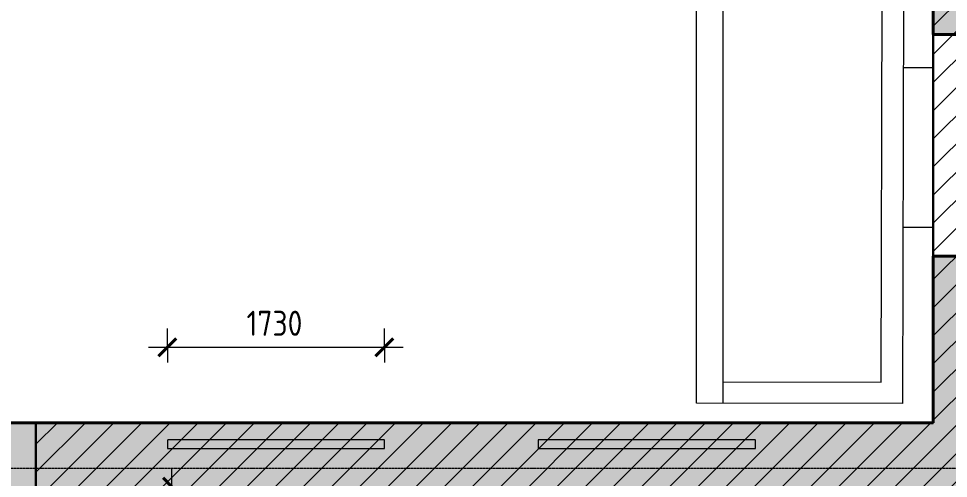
# Model space of a CAD drawing. Header units: millimetres. Extents: x -11886 to 379896, y -8130 to 47743.
# Drawn here: x 11167 to 18577, y 20475 to 24143 of the extents above; entities that cross this region are included whole.
import ezdxf

# ---------------------------------------------------------------- set-up
doc = ezdxf.new("R2010")
doc.units = ezdxf.units.MM
for name, pattern in [('ADSK_Линия сетки', [25, 20, -2.5, 0, -2.5]), ('ADSK_Сверху', [4.5, 3, -1.5]), ('ADSK_Снесено', [4.5, 3, -1.5])]:
    doc.linetypes.add(name, pattern=pattern)
for name, color, linetype, lineweight, true_color in [('Витраж', 5, 'Continuous', 18, 0x0000ff), ('Линии', 7, 'Continuous', 9, 0x00a600), ('Стены наружные', 1, 'ADSK_Снесено', 18, 0xff0000)]:
    doc.layers.add(name, color=color, linetype=linetype, lineweight=lineweight, true_color=true_color)
for name, color, linetype, lineweight in [('Оси', 7, 'Continuous', 9), ('Размеры', 7, 'Continuous', 9), ('Размеры-100', 7, 'Continuous', 9)]:
    doc.layers.add(name, color=color, linetype=linetype, lineweight=lineweight)
doc.styles.add('GOST Common_1', font='GOST_Common.ttf', dxfattribs={"width": 0.9, "height": 200})
doc.dimstyles.new('ADSK_Основной_2_мм_Округление_до_1_мм', dxfattribs={"dimscale": 304.8, "dimtxt": 201.142999, "dimasz": 0.463911, "dimexe": 0.492126, "dimexo": 0.492126, "dimgap": 0.098425, "dimtad": 1, "dimdec": 0, "dimdsep": 46, "dimtxsty": 'GOST Common_1', "dimblk1": 'OBLIQUE', "dimblk2": 'OBLIQUE', "dimsah": 1, "dimcen": 0.09, "dimdle": 0.492126, "dimazin": 2, "dimtfac": 1, "dimtdec": 4, "dimtix": 1, "dimtmove": 0, "dimatfit": 3, "dimfxl": 1, "dimtvp": 1, "dimtolj": 1, "dimtzin": 0, "dimlwd": 20, "dimlwe": 20, "dimarcsym": 2})

# ---------------------------------------------------------------- blocks, each defined once
blk = doc.blocks.new('Прямоугольный импост - 70х20_56мм-1238645-01 План 1-го этажа маркировочный')
at = {"layer": 'Витраж', "color": 161, "linetype": 'ADSK_Сверху', "true_color": 0xaaaaff}
for p, q in [((15308.3, 20783.6), (15308.3, 20713.6)), ((15778.3, 20783.6), (15308.3, 20783.6)), ((15308.3, 20713.6), (15778.3, 20713.6))]:
    blk.add_line(p, q, dxfattribs=at)
blk = doc.blocks.new('Прямоугольный импост - 70х20_56мм-1433918-01 План 1-го этажа маркировочный')
at = {"layer": 'Витраж', "color": 161, "linetype": 'ADSK_Сверху', "true_color": 0xaaaaff}
for p, q in [((17038.3, 20783.6), (16468.3, 20783.6)), ((17038.3, 20713.6), (17038.3, 20783.6)), ((16468.3, 20713.6), (17038.3, 20713.6))]:
    blk.add_line(p, q, dxfattribs=at)
blk = doc.blocks.new('Прямоугольный импост - 70х20_56мм-1238647-01 План 1-го этажа маркировочный')
at = {"layer": 'Витраж', "color": 161, "linetype": 'ADSK_Сверху', "true_color": 0xaaaaff}
for p, q in [((16468.3, 20783.6), (15778.3, 20783.6)), ((15778.3, 20713.6), (16468.3, 20713.6))]:
    blk.add_line(p, q, dxfattribs=at)
blk = doc.blocks.new('Новые проёмы подвал - Новые проёмы подвал-999150-01 План 1-го этажа маркировочный')
at = {"layer": 'Линии', "color": 8, "lineweight": 18, "true_color": 0x808080}
for p, q in [((18455.8, 23749.3), (18218.2, 23749.9)), ((18215, 22479.9), (18455.8, 22479.3))]:
    blk.add_line(p, q, dxfattribs=at)
blk = doc.blocks.new('DIMBLOCK1-01 План 1-го этажа маркировочный')
at = {"layer": 'Размеры-100', "lineweight": 20, "transparency": 16777216}
for p, q in [((12352.5, 21520.7), (12352.5, 21670.7)), ((14082.5, 21520.7), (14082.5, 21670.7)), ((12202.5, 21520.7), (14232.5, 21520.7)), ((12352.5, 21520.7), (12352.5, 21398.6)), ((14082.5, 21520.7), (14082.5, 21398.6))]:
    blk.add_line(p, q, dxfattribs=at)
at = {"layer": 'Размеры-100', "lineweight": 40, "transparency": 16777216}
for p, q in [((12352.5, 21520.7), (12423.2, 21591.4)), ((14082.5, 21520.7), (14153.2, 21591.4)), ((12352.5, 21520.7), (12281.8, 21450)), ((14082.5, 21520.7), (14011.8, 21450))]:
    blk.add_line(p, q, dxfattribs=at)
at = {"layer": 'Размеры-100', "color": 0, "lineweight": 20, "transparency": 16777216, "insert": (12983.9, 21812.1), "char_height": 200, "width": 560.473, "attachment_point": 1, "line_spacing_factor": 1.022761, "style": 'GOST Common_1'}
blk.add_mtext('1730', dxfattribs=at)
blk = doc.blocks.new('_Oblique')
at = {"color": 0, "linetype": 'ByBlock', "lineweight": -2}
blk.add_line((-0.5, -0.5), (0.5, 0.5), dxfattribs=at)
blk = doc.blocks.new('DIMBLOCK230-01 План 1-го этажа маркировочный')
at = {"layer": 'Размеры-100', "lineweight": 20, "transparency": 16777216}
for p, q in [((12388.4, 17842.2), (12388.4, 20558.6)), ((12388.4, 20408.6), (12238.4, 20408.6)), ((12388.4, 20408.6), (12438.5, 20408.6)), ((12388.4, 17842.2), (11455.2, 17842.2)), ((12388.4, 17842.2), (12538.4, 17842.2))]:
    blk.add_line(p, q, dxfattribs=at)
at = {"layer": 'Размеры-100', "lineweight": 40, "transparency": 16777216}
for p, q in [((12388.4, 20408.6), (12317.7, 20479.3)), ((12388.4, 20408.6), (12459.1, 20337.9)), ((12388.4, 17842.2), (12317.7, 17912.9)), ((12388.4, 17842.2), (12459.1, 17771.5))]:
    blk.add_line(p, q, dxfattribs=at)
at = {"layer": 'Размеры-100', "color": 0, "lineweight": 20, "transparency": 16777216, "insert": (12097.1, 18873.1), "char_height": 200, "width": 605.475, "attachment_point": 1, "rotation": 90, "line_spacing_factor": 1.022761, "style": 'GOST Common_1'}
blk.add_mtext('2566', dxfattribs=at)

msp = doc.modelspace()

# ---------------------------------------------------------------- hatches: boundary and pattern name
at = {"lineweight": 13, "true_color": 0x636466, "transparency": 33554559}
h = msp.add_hatch(dxfattribs=at)
h.set_pattern_fill('ANSI31', color=251, scale=50)
h.set_pattern_definition([(45, (0, 84876.59), (-112.2532, 112.2532), [])])
h.paths.add_polyline_path([(31317.02, 43525.13), (18455.84, 43525.13), (18455.84, 20918.63), (11305.24, 20918.63), (11305.24, 17842.18), (18515.92, 17781.12), (38729.7, 17793.8), (38729.7, 20934.06), (31317.02, 20934.06)])
at = {"layer": 'Стены наружные', "linetype": 'Continuous', "true_color": 0xc0c0c0}
h = msp.add_hatch(color=9, dxfattribs=at)
h.paths.add_polyline_path([(18455.84, 20408.63), (18965.84, 20408.63), (18965.84, 22247.07), (18455.84, 22247.07), (18455.84, 20652.47)])
h.paths.add_polyline_path([(18882.76, 24017.07), (18965.84, 24017.07), (18965.84, 25289.21), (18455.84, 25289.21), (18455.84, 24017.07)])
h.paths.add_polyline_path([(18455.84, 27059.21), (18965.84, 27059.21), (18965.84, 28334.14), (18455.84, 28334.14), (18455.84, 27100.05)])
h.paths.add_polyline_path([(18882.76, 30104.14), (18965.84, 30104.14), (18965.84, 31381.19), (18455.84, 31381.19), (18455.84, 30104.14)])
h.paths.add_polyline_path([(18455.84, 33151.19), (18965.84, 33151.19), (18965.84, 34431.16), (18455.84, 34431.16), (18455.84, 33474.2)])
h.paths.add_polyline_path([(18965.84, 36201.16), (18965.84, 37474.17), (18455.84, 37474.17), (18455.84, 36201.16), (18882.76, 36201.16)])
h.paths.add_polyline_path([(18882.76, 39244.17), (18965.84, 39244.17), (18965.84, 40490.18), (18455.84, 40490.18), (18455.84, 39244.17)])
h.paths.add_polyline_path([(18882.76, 42260.18), (18965.84, 42260.18), (18965.84, 43015.13), (18455.84, 43015.13), (18455.84, 42260.18)])
h = msp.add_hatch(color=9, dxfattribs=at)
h.paths.add_polyline_path([(16653.29, 20408.63), (18455.84, 20408.63), (18455.84, 20918.63), (10152.74, 20918.63), (10152.74, 20408.63), (14423.82, 20408.63)])
h.paths.add_polyline_path([(7683.56, 20408.63), (8422.74, 20408.63), (8422.74, 20918.63), (6478.24, 20918.63), (6478.24, 20408.63), (7420.81, 20408.63)])
h.paths.add_polyline_path([(4663.24, 20408.63), (4663.24, 20918.63), (3433.5, 20918.63), (3433.5, 20408.63), (3762.64, 20408.63)])

# ---------------------------------------------------------------- linework, layer by layer
at = {"color": 251, "lineweight": 30, "true_color": 0x636466}
msp.add_lwpolyline([(11305.24, 20918.63), (11305.24, 17842.18), (18515.92, 17781.12), (38729.7, 17793.8), (38729.7, 20934.06), (31317.02, 20934.06), (31317.02, 43525.13), (18455.84, 43525.13), (18455.84, 20918.63), (11305.24, 20918.63)], dxfattribs=at)
at = {"layer": 'Линии', "color": 8, "lineweight": 18, "true_color": 0x808080}
for p, q in [((16569.28, 21075.9), (16569.28, 29194.9)), ((18041.87, 21243.29), (18060.9, 28750.11)), ((18230.9, 28749.68), (18211.44, 21072.99)), ((16779.28, 27860.51), (16779.28, 21075.53)), ((16779.28, 21245.53), (18041.87, 21243.29)), ((18211.44, 21072.99), (16569.28, 21075.9))]:
    msp.add_line(p, q, dxfattribs=at)
at = {"layer": 'Оси', "linetype": 'ADSK_Линия сетки'}
msp.add_line((-11086.22, 20556.79), (57141.72, 20556.79), dxfattribs=at)
at = {"layer": 'Стены наружные', "color": 18, "linetype": 'Continuous', "lineweight": 40, "true_color": 0x000000}
for p, q in [((18455.84, 25289.21), (18455.84, 24017.07)), ((18455.84, 24017.07), (18965.84, 24017.07)), ((18455.84, 22247.07), (18455.84, 20918.63)), ((18965.84, 22247.07), (18455.84, 22247.07)), ((18455.84, 20918.63), (10152.74, 20918.63))]:
    msp.add_line(p, q, dxfattribs=at)
at = {"layer": 'Стены наружные', "color": 18, "linetype": 'Continuous', "true_color": 0x000000}
msp.add_line((18455.84, 22247.07), (18455.84, 24017.07), dxfattribs=at)

# ---------------------------------------------------------------- block references
at = {"layer": 'Витраж', "color": 161, "linetype": 'ADSK_Сверху', "true_color": 0xaaaaff}
for name, p in [('Прямоугольный импост - 70х20_56мм-1238645-01 План 1-го этажа маркировочный', (-2955.89, 0)), ('Прямоугольный импост - 70х20_56мм-1238647-01 План 1-го этажа маркировочный', (-2955.89, 0)), ('Прямоугольный импост - 70х20_56мм-1433918-01 План 1-го этажа маркировочный', (-2955.89, 0)), ('Прямоугольный импост - 70х20_56мм-1238645-01 План 1-го этажа маркировочный', (0, 0)), ('Прямоугольный импост - 70х20_56мм-1238647-01 План 1-го этажа маркировочный', (0, 0)), ('Прямоугольный импост - 70х20_56мм-1433918-01 План 1-го этажа маркировочный', (0, 0))]:
    msp.add_blockref(name, p, dxfattribs=at)
at = {"layer": 'Линии', "color": 8, "lineweight": 18, "true_color": 0x808080}
msp.add_blockref('Новые проёмы подвал - Новые проёмы подвал-999150-01 План 1-го этажа маркировочный', (0, 0), dxfattribs=at)

# ---------------------------------------------------------------- dimensions: what is measured, and where the dimension line sits
at = {"layer": 'Размеры', "lineweight": 20}
dim = msp.add_linear_dim(base=(14082.45, 21520.75), p1=(12352.45, 21248.63), p2=(14082.45, 21248.63), dimstyle='ADSK_Основной_2_мм_Округление_до_1_мм', override={"dimpost": '<>', "dimfxl": 1730}, dxfattribs=at)
dim.commit()
dim.dimension.update_dxf_attribs({"geometry": 'DIMBLOCK1-01 План 1-го этажа маркировочный', "text_midpoint": (13217.45, 21650.75)})
dim = msp.add_linear_dim(base=(12388.44, 20408.63), p1=(11305.24, 17842.18), p2=(12288.46, 20408.63), angle=90, dimstyle='ADSK_Основной_2_мм_Округление_до_1_мм', override={"dimpost": '<>', "dimfxl": 2748.339762}, dxfattribs=at)
dim.commit()
dim.dimension.update_dxf_attribs({"geometry": 'DIMBLOCK230-01 План 1-го этажа маркировочный', "text_midpoint": (12258.44, 19125.41)})

doc.saveas('drawing.dxf')
